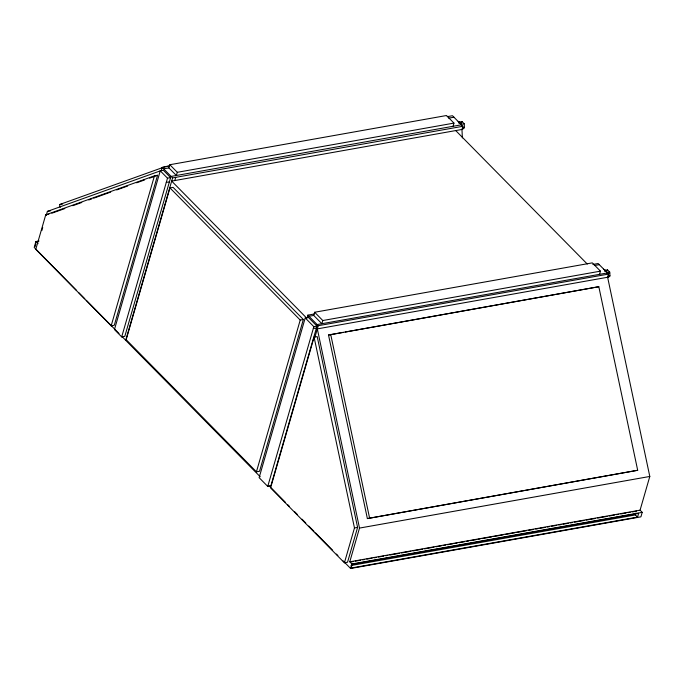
<?xml version="1.0" encoding="UTF-8"?>
<svg xmlns="http://www.w3.org/2000/svg" width="684" height="684" viewBox="0 0 684 684"><rect width="100%" height="100%" fill="white"/><g stroke="black" fill="none" stroke-linecap="round" stroke-linejoin="round"><path stroke-width="1.03" d="M39.056 240.973L35.901 241.537L34.2 247.446L76.617 290.478M35.089 246.616L35.867 243.914M45.734 214.844L35.782 249.327L111.167 325.823L114.288 325.268L157.577 175.284L154.456 175.839L45.734 214.844L48.855 214.289M41.835 230.585L42.716 227.55M46.213 215.434L47.376 211.399L161.262 170.538L162.185 167.358L169.512 166.05M111.167 325.823L154.456 175.839M160.261 170.838L114.45 329.551L121.692 336.904L124.813 336.348L170.624 177.635L163.382 170.282L160.261 170.838L167.503 178.191L170.624 177.635M169.829 164.724L177.293 172.308L176.378 175.489L168.905 167.913L169.829 164.724L446.49 115.519L453.962 123.103L453.039 126.283M121.692 336.904L167.503 178.191M125.719 340.299L172.59 177.908L162.185 167.358M169.974 187.912L126.172 339.674L256.423 471.832L259.544 471.276L303.345 319.505L173.095 187.356L169.974 187.912L300.225 320.061L303.345 319.505M174.788 180.542L175.711 177.361M256.423 471.832L300.225 320.061M308.347 317.367L305.226 317.923L259.125 477.663L267.743 486.418L270.864 485.862L316.974 326.123L307.458 316.47L307.843 315.144L314.153 314.024M314.64 312.255L322.797 320.531L321.882 323.712L313.717 315.435L314.64 312.255L592.301 262.87L600.466 271.146L599.543 274.335M267.743 486.418L313.853 326.678L305.226 317.923M314.084 337.161L270.582 487.872L344.42 562.795L347.54 562.239L357.595 527.398L317.205 336.605L314.084 337.161L354.474 527.954L344.42 562.795M314.973 337.05L318.248 325.704L307.843 315.144M462.384 137.912L461.965 129.464L462.888 126.283L452.483 115.724L447.225 116.665M343.137 560.897L350.61 568.481L640.908 516.847L642.208 512.35L351.909 563.975L349.772 561.803L359.502 528.082L317.325 328.884L607.623 277.259L608.546 274.07L598.141 263.511L592.883 264.452M350.61 568.481L351.909 563.975M637.539 517.113L351.063 568.062L352.157 564.274L638.634 513.325L637.539 517.113L635.402 514.932L635.949 513.043M642.208 512.35L640.07 510.17L649.8 476.457L607.623 277.259M461.546 122.051L462.051 121.598L464.188 123.778L464.47 127.617L462.598 129.293M607.059 270.351L607.563 269.898L609.701 272.078L609.974 275.917L608.11 277.593M60.209 207.397L59.534 204.559L165.314 166.614L169.521 165.87M51.847 213.22L64.818 208.569M72.795 205.704L81.772 202.481M88.758 199.976L91.75 198.907M93.742 198.189L110.697 192.101M116.682 189.955L127.652 186.022M136.629 182.799L144.615 179.935M149.599 178.148L157.577 175.284M328.508 335.006L598.816 286.707L637.685 470.276L367.376 518.575L328.508 335.006L343.231 332.39M598.816 286.707L345.334 332.014M367.376 518.575L637.685 470.276M163.647 168.845L168.905 167.913M448.713 118.144L453.945 117.212M177.293 172.308L453.962 123.103M458.93 122.154L462.051 121.598M458.896 123.274L460.982 122.906L461.512 125.24M461.067 124.334L464.188 123.778M171.12 176.421L461.418 124.796M172.59 177.908L462.888 126.283M462.384 127.993L464.47 127.617M461.965 129.464L171.667 181.098L306.919 318.325M166.289 182.397L169.41 181.841M59.534 204.559L62.689 204.003M47.376 211.399L50.531 210.834M308.963 316.282L313.717 315.435M594.336 265.529L599.261 264.657M322.797 320.531L600.466 271.146M604.434 270.454L607.563 269.898M604.571 271.283L606.657 270.915L607.238 273.463M606.58 272.625L609.701 272.078M317.128 324.558L607.418 272.933M607.691 273.472L609.777 273.104M318.248 325.704L608.546 274.07M313.853 326.678L316.974 326.123M313.315 328.534L316.435 327.987M607.896 276.293L609.974 275.917M606.528 277.516L608.615 277.14M354.474 527.954L357.595 527.398M359.502 528.082L649.8 476.457M349.772 561.803L640.07 510.17M351.063 561.915L353.166 561.538M355.261 561.162L360.511 560.23M362.606 559.863L364.709 559.486M366.804 559.11L372.053 558.178M374.148 557.802L376.251 557.434M378.346 557.058L383.596 556.126M385.699 555.75L387.794 555.382M389.889 555.006L399.336 553.33M401.44 552.954L410.879 551.27M412.982 550.902L422.421 549.218M424.525 548.85L433.964 547.166M436.067 546.798L441.308 545.858M443.412 545.49L445.506 545.114M447.61 544.738L452.851 543.806M454.954 543.438L457.049 543.062M459.152 542.686L464.393 541.754M466.497 541.386L468.591 541.01M470.695 540.634L475.944 539.702M478.039 539.325L480.134 538.958M482.237 538.582L491.685 536.906M493.78 536.53L503.227 534.854M505.322 534.478L514.77 532.793M516.865 532.426L526.312 530.741M528.407 530.374L533.657 529.442M535.752 529.065L537.855 528.689M539.95 528.322L545.199 527.381M547.294 527.013L549.397 526.637M551.492 526.261L556.742 525.329M558.837 524.961L560.94 524.585M563.035 524.209L568.284 523.277M570.379 522.909L572.482 522.533M574.577 522.157L584.025 520.481M586.12 520.105L595.567 518.429M597.662 518.053L607.11 516.377M609.213 516.001L614.454 515.069M616.558 514.693L618.652 514.317M620.756 513.949L625.997 513.017M628.1 512.641L630.195 512.265M632.298 511.897L636.496 511.145M351.02 565.514L635.402 514.932M458.135 121.333L460.982 122.906M603.544 269.197L606.657 270.915M455.724 130.576L587.265 264.041M35.901 241.537L38.047 243.709M78.848 292.743L84.799 298.788M86.287 300.293L119.025 333.51M122 336.528L260.228 476.774M269.145 485.82L285.579 502.492M287.819 504.775L289.315 506.288M294.548 511.598L297.54 514.633M302.02 519.182L305.765 522.978M308.749 526.005L313.982 531.314M315.478 532.836L332.672 550.278M336.408 554.074L337.905 555.588M330.697 334.391L369.565 517.968"/></g></svg>
